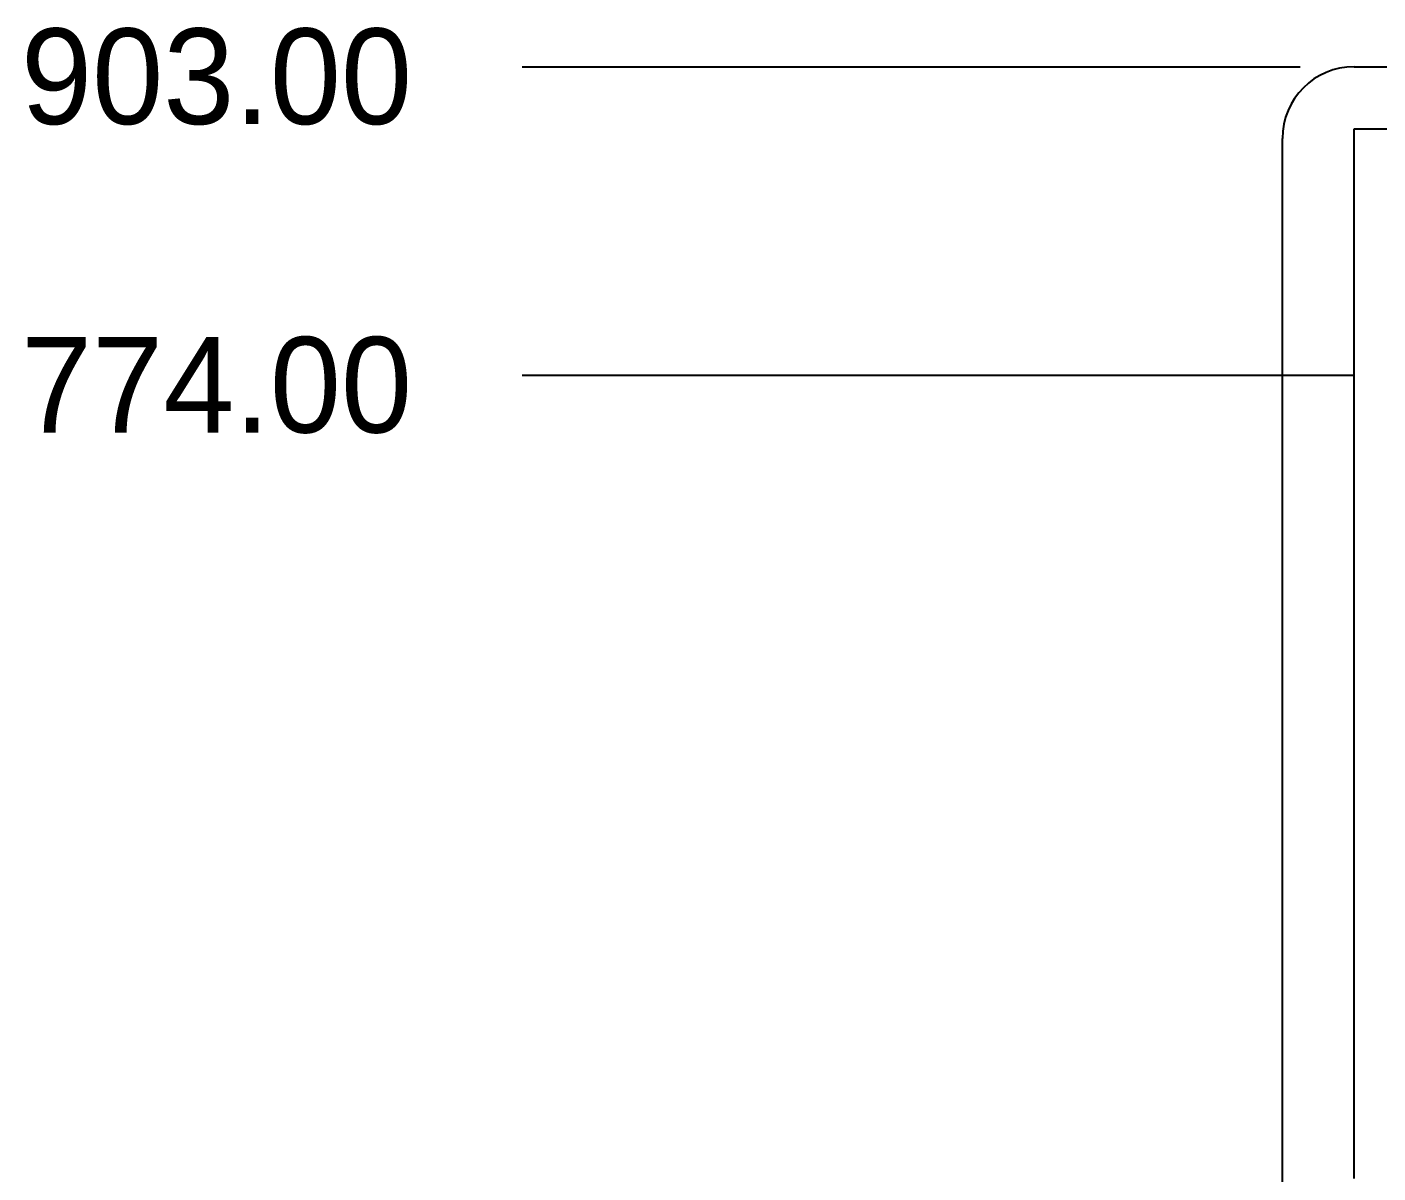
# Model space of a CAD drawing. Extents: x 8.73 to 13.33, y 4.89 to 11.88.
# Drawn here: x 8.726 to 9.291, y 7.611 to 8.091 of the extents above; entities that cross this region are included whole.
import ezdxf

# ---------------------------------------------------------------- set-up
doc = ezdxf.new("R2010")
doc.units = 0
doc.header["$MEASUREMENT"] = 0
for name, color, linetype in [('MECHANICAL2', 216, 'CONTINUOUS'), ('MULTILAYER', 9, 'CONTINUOUS'), ('TOPLAYER', 1, 'CONTINUOUS')]:
    doc.layers.add(name, color=color, linetype=linetype)

msp = doc.modelspace()

# ---------------------------------------------------------------- linework, layer by layer
at = {"layer": 'MECHANICAL2'}
for p, q in [((8.933, 8.074001), (9.2585, 8.074001)), ((8.933, 7.945), (9.281, 7.945))]:
    msp.add_line(p, q, dxfattribs=at)
at = {"layer": 'MULTILAYER'}
for p, q in [((9.281, 8.074001), (10.299, 8.074001)), ((9.251, 7.115), (9.251, 8.044))]:
    msp.add_line(p, q, dxfattribs=at)
msp.add_arc((9.281, 8.044), 0.03, 90, 180, dxfattribs=at)
at = {"layer": 'TOPLAYER'}
for p, q in [((9.281, 7.609), (9.281, 8.048)), ((9.281, 8.048), (9.322, 8.048))]:
    msp.add_line(p, q, dxfattribs=at)

# ---------------------------------------------------------------- texts
at = {"layer": 'MECHANICAL2'}
for s, p in [('903.00', (8.723325, 8.050005)), ('774.00', (8.723325, 7.921004))]:
    msp.add_text(s, height=0.04, dxfattribs=at).set_placement(p)

doc.saveas('drawing.dxf')
